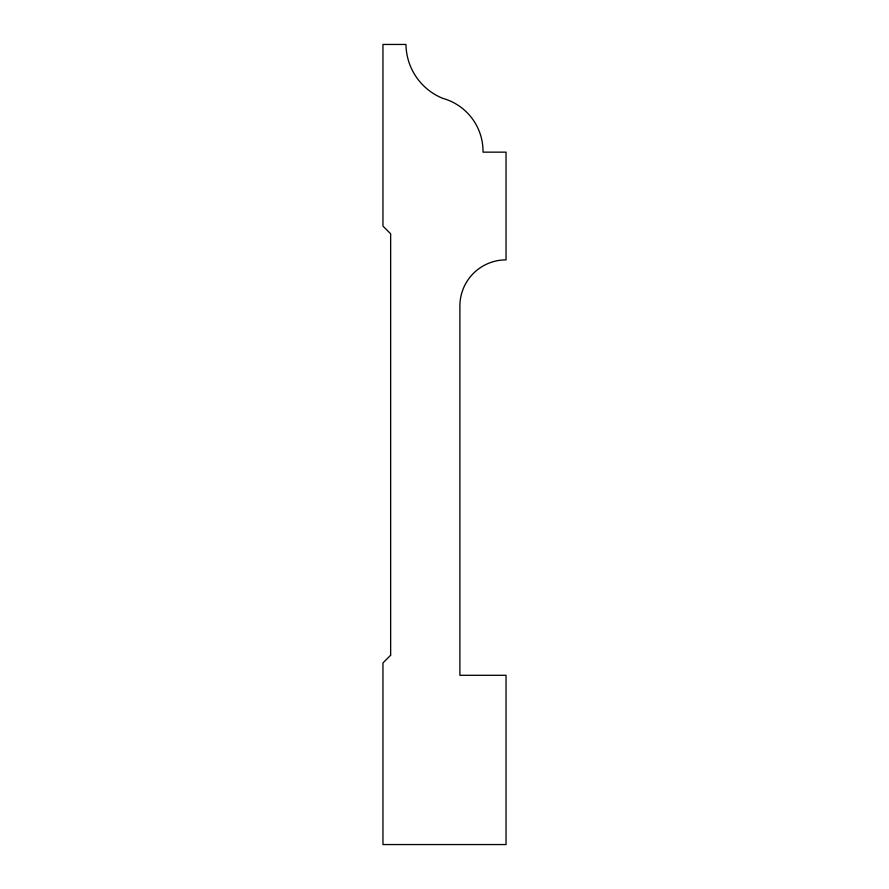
<?xml version="1.0" encoding="UTF-8"?>
<svg xmlns="http://www.w3.org/2000/svg" width="889" height="889" viewBox="0 0 889 889"><rect width="100%" height="100%" fill="white"/><g stroke="black" fill="none" stroke-linecap="round" stroke-linejoin="round"><path stroke-width="1.33" d="M390.649 655.226L382.959 662.927L382.959 844.55L506.041 844.55L506.041 675.296L459.891 675.296L459.891 306.016A46.161 46.161 0 0 1 506.041 259.866L506.041 152.152L483.027 152.152A55.04 55.04 0 0 0 442.622 98.301A58.996 58.996 0 0 1 405.973 44.45L382.959 44.45L382.959 226.073L390.649 233.774L390.649 655.226"/></g></svg>
